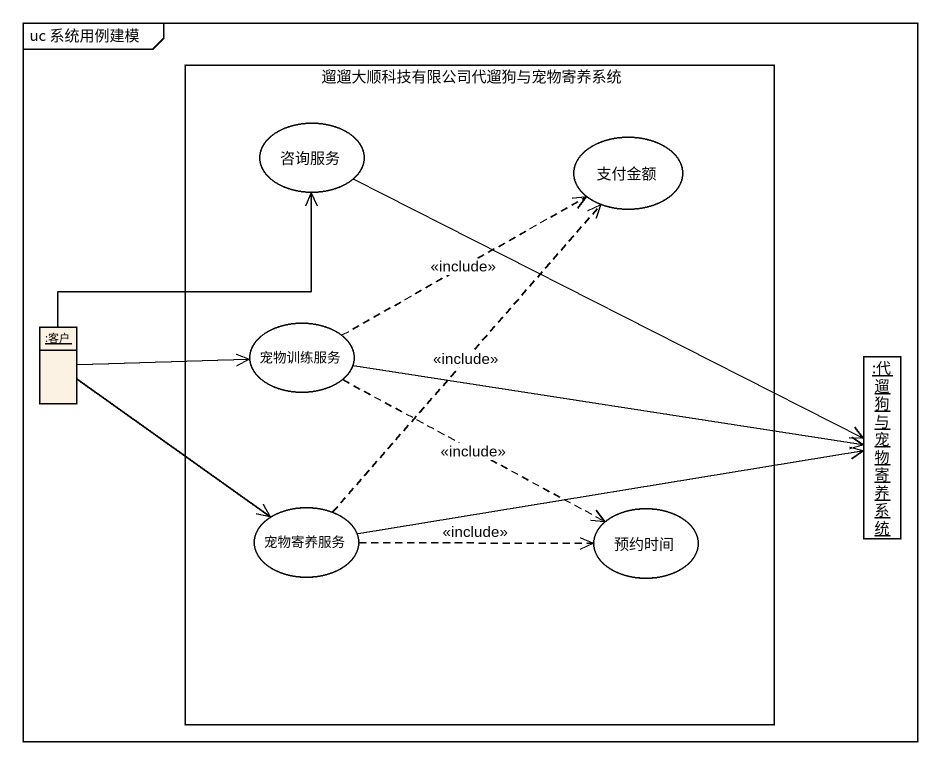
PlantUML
@startuml
mainframe uc 系统用例建模
allowmixing
hide circle
hide empty members
rectangle 遛遛大顺科技有限公司代遛狗与宠物寄养系统 {
  usecase 咨询服务
  usecase 支付金额
  usecase 宠物训练服务
  usecase 宠物寄养服务
  usecase 预约时间
}
object ":客户" as 客户 #FCF2E3
object ":代遛狗与宠物寄养系统" as 代遛狗与宠物寄养系统
咨询服务 -right-> 代遛狗与宠物寄养系统
客户 -up-> 咨询服务
客户 -right-> 宠物训练服务
客户 --> 宠物寄养服务
宠物训练服务 .right.> 支付金额 : <<include>>
宠物训练服务 -right-> 代遛狗与宠物寄养系统
宠物训练服务 .right.> 预约时间 : <<include>>
宠物寄养服务 .up.> 支付金额 : <<include>>
宠物寄养服务 -right-> 代遛狗与宠物寄养系统
宠物寄养服务 .right.> 预约时间 : <<include>>
@enduml
